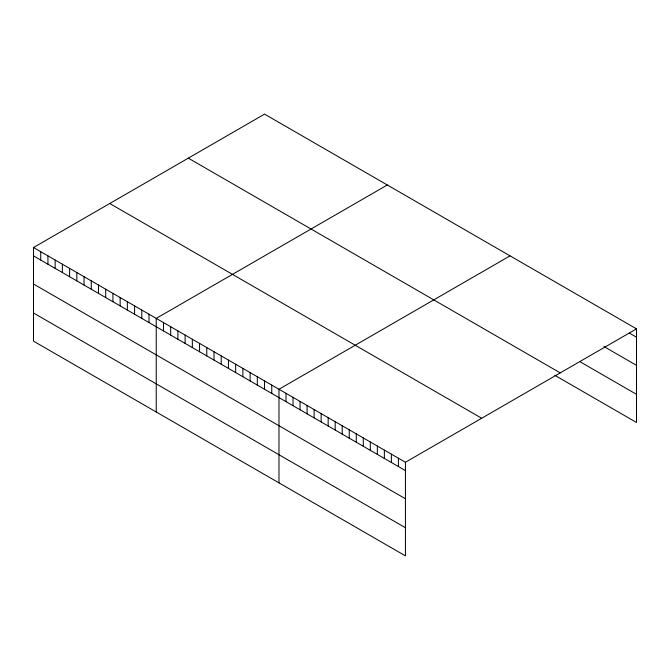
<?xml version="1.0" encoding="UTF-8"?>
<svg xmlns="http://www.w3.org/2000/svg" width="670" height="670" viewBox="0 0 670 670"><rect width="100%" height="100%" fill="white"/><g stroke="black" fill="none" stroke-linecap="round" stroke-linejoin="round"><path stroke-width="1" d="M33.5 247.532L405.434 462.267L405.434 555.874L33.5 341.139L33.5 247.532L264.566 114.126L636.5 328.861L636.5 422.469L554.827 375.317M387.302 184.987L156.236 318.392L156.236 412M510.038 255.856L278.98 389.253L278.98 482.861M405.434 462.267L636.5 328.861M629.473 333.149L636.5 337.211M604.005 346.583L636.5 365.343M580.295 361.884L636.5 394.337M188.312 158.154L560.246 372.889M109.754 203.504L481.688 418.248M33.5 255.873L405.434 470.608M33.5 284.013L405.434 498.748M33.5 312.999L405.434 527.734M398.416 458.213L398.416 466.555M391.389 454.151L391.389 462.501M384.362 450.098L384.362 458.447M377.336 446.044L377.336 454.386M370.309 441.982L370.309 450.332M363.282 437.929L363.282 446.279M356.256 433.875L356.256 442.217M349.238 429.813L349.238 438.163M342.211 425.76L342.211 434.11M335.184 421.706L335.184 430.048M328.158 417.653L328.158 425.994M321.131 413.591L321.131 421.941M314.104 409.538L314.104 417.879M307.078 405.484L307.078 413.826M300.051 401.422L300.051 409.772M293.033 397.369L293.033 405.71M286.006 393.315L286.006 401.657M271.76 385.091L271.76 393.432M264.541 380.92L264.541 389.262M257.322 376.749L257.322 385.099M250.103 372.579L250.103 380.928M242.875 368.416L242.875 376.758M235.656 364.246L235.656 372.595M228.436 360.075L228.436 368.425M221.217 355.912L221.217 364.254M213.998 351.742L213.998 360.083M206.779 347.571L206.779 355.921M199.56 343.4L199.56 351.75M192.34 339.238L192.34 347.579M185.121 335.067L185.121 343.409M177.902 330.896L177.902 339.246M170.683 326.734L170.683 335.075M163.463 322.563L163.463 330.905M149.016 314.222L149.016 322.572M141.797 310.059L141.797 318.401M134.578 305.889L134.578 314.23M127.359 301.718L127.359 310.068M120.139 297.547L120.139 305.897M112.92 293.385L112.92 301.726M105.701 289.214L105.701 297.564M98.482 285.043L98.482 293.393M91.262 280.881L91.262 289.222M84.043 276.71L84.043 285.052M76.824 272.539L76.824 280.889M69.596 268.368L69.596 276.718M62.377 264.206L62.377 272.548M55.158 260.035L55.158 268.385M47.939 255.865L47.939 264.215M40.719 251.702L40.719 260.044"/></g></svg>
